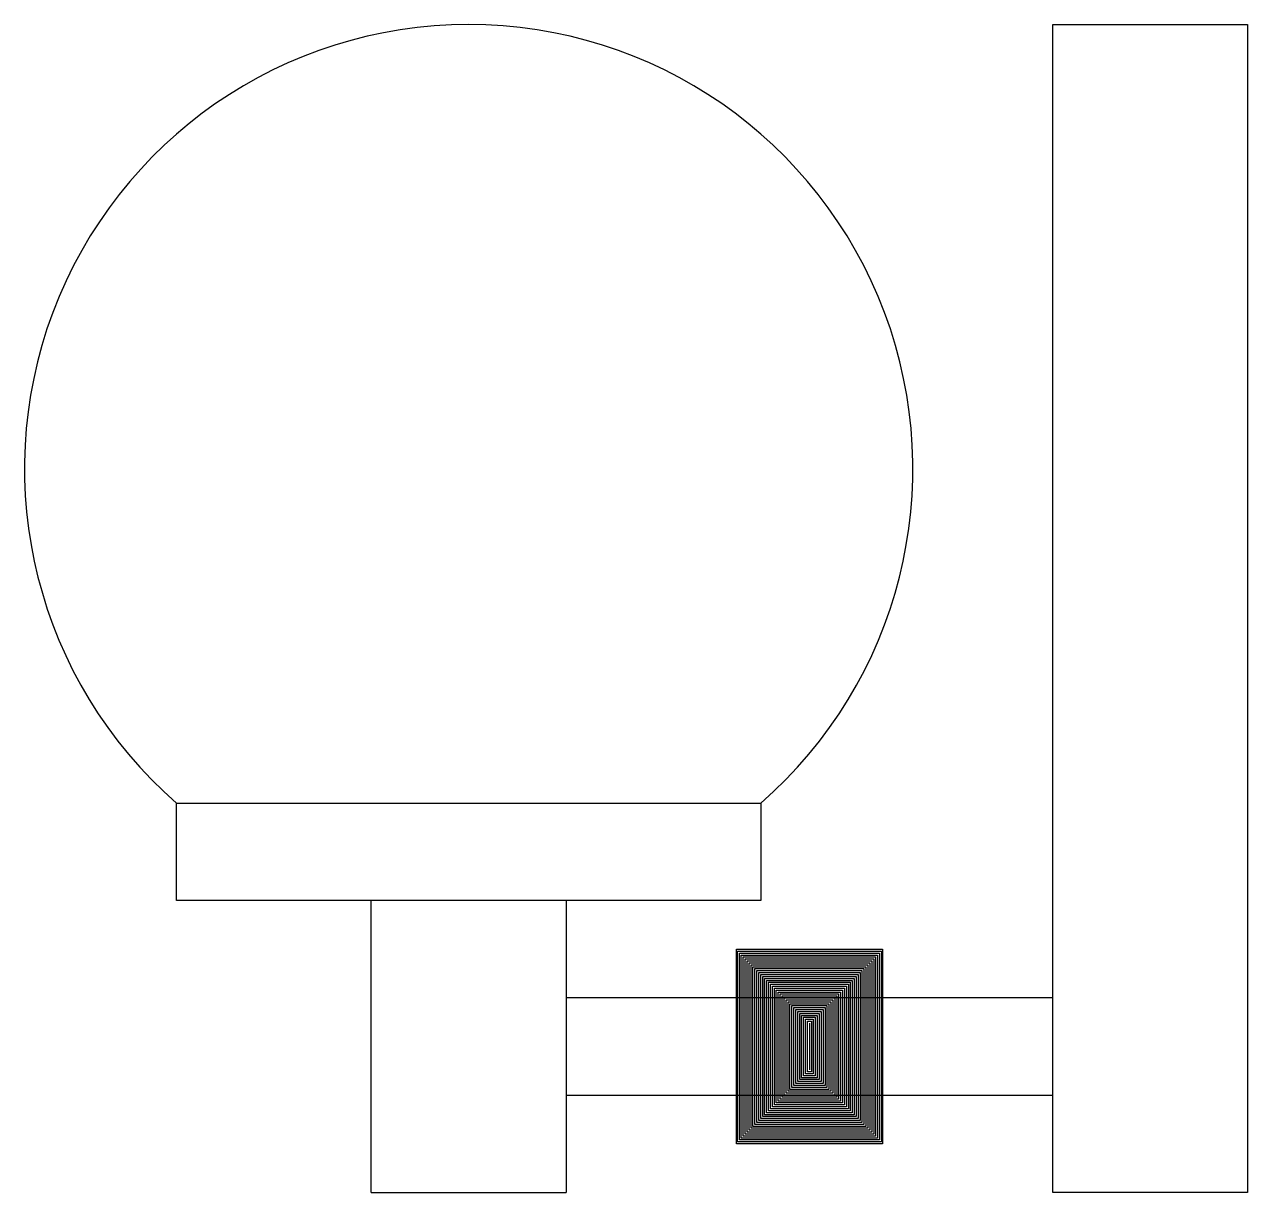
# Model space of a CAD drawing. Extents: x -6.28 to 0, y 0 to 6.
import ezdxf

# ---------------------------------------------------------------- set-up
doc = ezdxf.new("R2010")
doc.units = 0
doc.header["$MEASUREMENT"] = 0
doc.layers.get('0').update_dxf_attribs({"linetype": 'CONTINUOUS'})

msp = doc.modelspace()

# ---------------------------------------------------------------- linework, layer by layer
for p, q in [((-4.4999, 0), (-4.4999, 1.5)), ((-3.4999, 1.5), (-3.4999, 0)), ((-0.9999, 1), (-3.4999, 1)), ((-2.2499, 0.87), (-2.2499, 0.63)), ((-3.4999, 0.5), (-0.9999, 0.5)), ((-4.4999, 0), (-3.4999, 0))]:
    msp.add_line(p, q)
for points in [[(-0.9999, 0), (-0.9999, 6), (0, 6), (0, 0)], [(-5.4999, 1.5), (-5.4999, 2), (-2.4999, 2), (-2.4999, 1.5)], [(-2.6249, 0.25), (-2.6249, 1.25), (-1.8749, 1.25), (-1.8749, 0.25)], [(-2.6199, 0.26), (-2.6199, 1.24), (-1.88, 1.24), (-1.88, 0.26)], [(-2.6099, 0.27), (-2.6099, 1.23), (-1.89, 1.23), (-1.89, 0.27)], [(-2.6, 0.28), (-2.6, 1.22), (-1.8999, 1.22), (-1.8999, 0.28)], [(-2.5899, 0.29), (-2.5899, 1.21), (-1.91, 1.21), (-1.91, 0.29)], [(-2.58, 0.3), (-2.58, 1.2), (-1.9199, 1.2), (-1.9199, 0.3)], [(-2.57, 0.31), (-2.57, 1.19), (-1.9299, 1.19), (-1.9299, 0.31)], [(-2.5599, 0.32), (-2.5599, 1.18), (-1.94, 1.18), (-1.94, 0.32)], [(-2.5499, 0.33), (-2.5499, 1.17), (-1.95, 1.17), (-1.95, 0.33)], [(-2.54, 0.34), (-2.54, 1.16), (-1.9599, 1.16), (-1.9599, 0.34)], [(-2.5299, 0.35), (-2.5299, 1.15), (-1.97, 1.15), (-1.97, 0.35)], [(-2.5199, 0.36), (-2.5199, 1.14), (-1.98, 1.14), (-1.98, 0.36)], [(-2.51, 0.37), (-2.51, 1.13), (-1.9899, 1.13), (-1.9899, 0.37)], [(-2.4999, 0.38), (-2.4999, 1.12), (-1.9999, 1.12), (-1.9999, 0.38)], [(-2.4899, 0.39), (-2.4899, 1.11), (-2.01, 1.11), (-2.01, 0.39)], [(-2.48, 0.4), (-2.48, 1.1), (-2.0199, 1.1), (-2.0199, 0.4)], [(-2.47, 0.41), (-2.47, 1.09), (-2.0299, 1.09), (-2.0299, 0.41)], [(-2.4599, 0.42), (-2.4599, 1.08), (-2.04, 1.08), (-2.04, 0.42)], [(-2.45, 0.43), (-2.45, 1.07), (-2.0499, 1.07), (-2.0499, 0.43)], [(-2.44, 0.44), (-2.44, 1.06), (-2.0599, 1.06), (-2.0599, 0.44)], [(-2.4299, 0.45), (-2.4299, 1.05), (-2.07, 1.05), (-2.07, 0.45)], [(-2.4199, 0.46), (-2.4199, 1.04), (-2.08, 1.04), (-2.08, 0.46)], [(-2.41, 0.47), (-2.41, 1.03), (-2.0899, 1.03), (-2.0899, 0.47)], [(-2.3999, 0.48), (-2.3999, 1.02), (-2.1, 1.02), (-2.1, 0.48)], [(-2.39, 0.49), (-2.39, 1.01), (-2.1099, 1.01), (-2.1099, 0.49)], [(-2.38, 0.5), (-2.38, 1), (-2.1199, 1), (-2.1199, 0.5)], [(-2.3699, 0.51), (-2.3699, 0.99), (-2.13, 0.99), (-2.13, 0.51)], [(-2.3599, 0.52), (-2.3599, 0.98), (-2.14, 0.98), (-2.14, 0.52)], [(-2.35, 0.53), (-2.35, 0.97), (-2.1499, 0.97), (-2.1499, 0.53)], [(-2.3399, 0.54), (-2.3399, 0.96), (-2.16, 0.96), (-2.16, 0.54)], [(-2.33, 0.55), (-2.33, 0.95), (-2.1699, 0.95), (-2.1699, 0.55)], [(-2.32, 0.56), (-2.32, 0.94), (-2.1799, 0.94), (-2.1799, 0.56)], [(-2.3099, 0.57), (-2.3099, 0.93), (-2.19, 0.93), (-2.19, 0.57)], [(-2.2999, 0.58), (-2.2999, 0.92), (-2.2, 0.92), (-2.2, 0.58)], [(-2.29, 0.59), (-2.29, 0.91), (-2.2099, 0.91), (-2.2099, 0.59)], [(-2.2799, 0.6), (-2.2799, 0.9), (-2.22, 0.9), (-2.22, 0.6)], [(-2.2699, 0.61), (-2.2699, 0.89), (-2.23, 0.89), (-2.23, 0.61)], [(-2.26, 0.62), (-2.26, 0.88), (-2.2399, 0.88), (-2.2399, 0.62)]]:
    msp.add_lwpolyline(points, close=True)
msp.add_arc((-3.9999, 3.7187), 2.2812, 311.1121, 228.8879)

doc.saveas('drawing.dxf')
